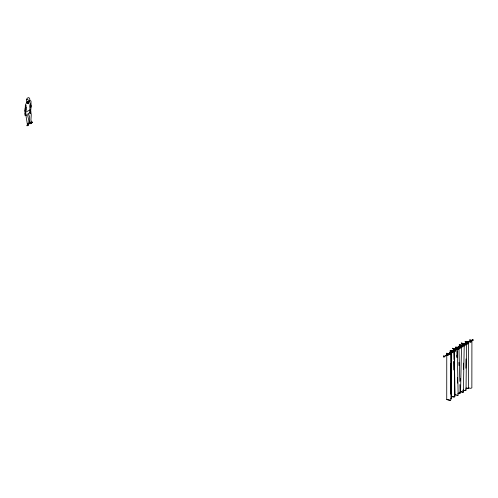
<?xml version="1.0" encoding="UTF-8"?>
<svg xmlns="http://www.w3.org/2000/svg" width="498" height="498" viewBox="0 0 498 498"><rect width="100%" height="100%" fill="white"/><g stroke="black" fill="none" stroke-linecap="round" stroke-linejoin="round"><path stroke-width="0.75" d="M28.666 123.417L28.442 125.066L27.091 125.851L27.371 124.232L28.181 123.485C30.689 122.029 26.033 114.752 28.342 113.195L29.681 117.291C29.245 119.495 28.797 126.442 31.349 120.858L30.901 120.404L31.256 114.758L30.727 110.998M447.789 399.819L446.731 399.44L446.762 353.225L450.242 354.364L450.802 353.592L450.055 352.372L450.547 352.142M468.444 387.818L470.411 388.328L471.855 387.948L471.911 341.715L469.931 339.704L469.931 341.242M465.823 388.203L468.413 388.633L468.456 341.97M465.879 368.221L465.985 358.921M463.445 390.6L466.022 390.158L466.551 343.651L464.951 341.69L468.693 342.269M25.012 114.005L25.747 113.096L25.012 114.005L25.193 115.399M450.634 398.313L451.543 398.456L451.238 352.248L450.366 351.065L450.597 350.573L452.383 350.947M25.012 113.874L24.931 111.141L25.653 110.55L25.709 113.133M463.003 389.909L462.959 392.206L460.239 391.503M463.383 369.242L463.495 363.117M459.996 392.1L460.638 391.727L463.358 392.436L464.217 345.737L461.714 343.483L461.602 343.141L462.032 343.166M460.395 380.808L460.445 378.511M460.575 391.764L461.515 346.876M458.098 349.478L458.179 346.396L460.557 346.297L459.119 345.12L459.411 344.678L463.819 345.506L461.204 342.917L464.429 344.062L466.551 343.651M30.061 106.535L30.216 102.949M30.552 111.708L30.085 113.351L30.241 112.137M470.716 341.964L470.672 341.311M31.038 105.532L31.007 101.1L30.471 100.696L29.251 100.826C27.241 103.715 29.363 99.22 27.185 99.22C25.958 99.202 26.357 103.391 27.658 101.355M31.324 121.798L31.934 122.029C33.852 122.309 28.336 125.297 29.475 122.913M470.797 341.921L470.417 340.576L470.162 341.292M458.602 347.897L458.758 347.399L458.857 347.853M465.4 343.825L465.674 343.271L466.153 343.969M30.583 112.542L31.156 105.196M25.037 108.732L24.931 111.141M26.064 105.153L25.871 110.643M458.527 347.797C459.212 345.699 461.017 349.341 458.82 348.544M458.907 349.061L458.938 348.245M30.092 104.792L29.699 113.227L30.334 111.764M462.405 346.764L461.746 345.581L460.793 346.309M458.415 348.339L457.967 348.37M25.921 110.438L26.151 107.17M455.72 349.378L456.143 349.067L456.467 349.882M462.53 345.307L462.866 345.039L463.184 345.923M472.509 339.624L472.82 340.178L472.509 339.624L443.674 356.593L444.004 356.811L452.719 351.781M459.922 346.807L460.351 346.384M454.68 349.845C454.363 352.509 456.996 349.845 454.774 349.714C453.84 352.279 456.878 350.393 454.674 349.777M458.403 347.984L458.359 346.44L458.938 347.523L458.571 348.133L455.776 347.38L456.492 348.065L455.913 348.395L457.276 349.783L458.154 395.474L455.209 394.677M463.445 344.778L463.657 344.448M457.276 349.783L452.713 348.413L454.313 350.044L453.796 350.337L453.964 351.208L450.198 350.349L450.117 351.289L450.852 352.192L449.657 352.148L450.41 353.362L450.223 353.929L448.088 353.655M462.393 346.801L460.936 347.094M450.472 353.929C450.678 351.669 449.451 354.669 450.485 353.997M467.778 343.794L467.678 342.848L467.031 342.481M459.903 384.556L460.121 393.04L459.679 393.694L458.907 393.457M453.865 352.055L454.313 351.737L453.89 351.538M450.97 353.717L450.964 352.609M29.394 123.678L31.088 123.311L32.438 122.029M456.405 348.849L455.913 349.048L456.324 349.789M28.448 124.369L28.654 123.965M450.335 352.354L451.25 352.422L451.543 398.456M449.918 354.327C449.165 351.258 451.599 353.717 449.738 354.29M30.117 107.008L31.156 106.348M453.753 350.38L453.404 350.611L453.634 351.339M30.148 107.531L31.106 107.058M462.567 345.151L462.897 344.915M460.102 346.571L460.501 346.764M457.282 348.345L457.899 348.326M24.912 110.488L25.964 109.934M452.383 351.507C449.594 353.057 455.24 353.194 451.929 351.345M447.951 355.46L447.951 354.383M463.495 344.616L464.03 344.336M467 342.512L467 343.595L467.697 343.931M468.263 342.5C468.711 341.709 469.06 343.707 468.288 343.439M28.461 124.593L28.61 123.834M467.946 342.935C466.371 341.099 466.24 345.151 467.946 343.701M447.254 354.059L447.154 354.956L447.914 355.497M463.638 390.152L463.053 390.37M27.371 124.232L25.915 115.349M29.749 100.839L29.793 98.996L28.915 97.54L27.178 98.181L26.599 99.575M454.388 396.564L453.062 396.831M454.188 350.934L454.78 396.794L454.126 397.167L452.483 396.632M28.479 124.674L27.041 125.677M28.479 124.867L28.037 125.085M444.191 356.948L443.774 356.91M27.315 101.735L25.417 104.748L25.143 109.379M467.958 341.995L467.261 341.902M459.442 393.14L457.743 393.358M444.004 356.811L443.693 356.263M453.74 350.312L454.313 350.86L453.815 351.233M30.129 109.859L25.691 112.156M468.655 343.377L468.456 341.603L470.566 342.039L471.911 341.715M32.034 122.595L29.444 123.417M447.385 353.966C445.735 356.082 449.856 355.391 447.372 354.022M466.975 341.871L465.344 341.914L466.047 343.632L463.744 343.769M451.873 351.383L451.873 352.584M454.058 351.009L468.799 342.5M470.137 341.721L472.82 340.178M452.358 396.651L451.667 396.508M450.31 400.081L448.088 399.857M27.396 125.452L27.085 125.452M454.313 351.737L454.998 395.854L454.425 396.171L454.78 396.794M443.699 356.02L443.525 356.562L443.992 356.966M459.517 393.283L458.527 393.134M25.846 115.418L25.398 115.555L25.211 115.038M464.976 390.308L465.487 390.158M26.089 115.312L25.466 114.957M447.223 354.059L447.914 354.178M25.367 115.468L25.112 115.119M463.688 344.411C464.933 344.261 465.649 345.481 463.955 345.942M26.176 115.125L25.809 114.204M464.217 345.737L459.803 344.909L459.399 345.077L461.111 346.521L458.179 346.396M465.742 343.271L465.985 343.825M458.309 393.576L459.94 393.19M468.226 387.942L468.842 388.048M452.558 350.922L453.566 350.978L453.404 350.106L453.915 349.82L452.321 348.189L456.815 349.696L455.521 348.164L456.1 347.834L455.384 347.15L456.143 346.982L458.185 347.809L458.359 346.44M472.652 339.399C471.407 340.159 474.115 340.601 472.664 339.468M443.699 356.051L444.204 356.605M446.731 399.44L450.298 400.535L450.958 399.701L450.802 353.592M447.802 353.611L446.762 353.225M451.269 396.277L452.875 396.862M456.834 395.144L457.674 395.4L457.65 395.082M466.24 388.035L467.989 388.309M25.927 114.976L25.728 113.239M463.918 345.799L465.157 345.307L464.92 344.211M472.727 339.431L472.453 339.991M458.957 348.264L459.505 348.525A1.17 0.94 -17.4 0 0 460.233 348.226L459.971 347.411M472.739 339.524L473.019 340.24L472.446 340.122M451.929 352.665L452.638 352.677L452.439 351.563M468.008 388.141L468.413 388.633M443.768 356.805L443.594 356.095L444.129 356.406M462.866 346.564L462.567 345.911M469.931 339.704L471.513 341.485L470.174 341.809L468.064 341.379L468.095 342.381M29.519 100.839L29.426 101.58A6.443 3.561 -62 0 1 28.262 103.796L26.811 102.65M460.351 347.859L460.102 347.336M462.897 346.39L462.654 345.861M458.415 349.415L457.693 349.696L457.239 348.899M465.842 389.772L466.022 390.158M470.629 341.142L470.205 340.657L470.068 341.348M455.882 350.38L455.72 349.777M29.338 100.833L28.249 103.54L26.985 102.476M460.121 393.04L459.99 392.243M458.739 347.89L459.48 347A1.17 0.94 -17.4 0 1 460.009 347.05M30.316 112.965L30.714 111.658M458.913 362.426L458.994 365.532M458.938 347.523L459.822 381.468M455.577 348.133L455.639 351.233M456.909 351.102L457.027 357.296M457.413 377.434L457.519 382.856M456.915 355.118L456.959 357.44M457.413 381.456L457.444 383.006M453.927 352.596L454.039 359.512M454.425 384.095L454.531 391.011M453.927 361.336L454.052 369.852M453.933 361.592L454.045 370.139M450.939 365.233L451.045 382.115M450.441 363.353L450.547 394.092M461.515 345.021L461.515 345.674M455.969 348.363L455.969 349.017M457.102 348.581C457.481 351.669 458.733 347.448 457.102 348.581M461.447 345.929C461.845 348.917 463.314 344.672 461.447 345.929"/></g></svg>
